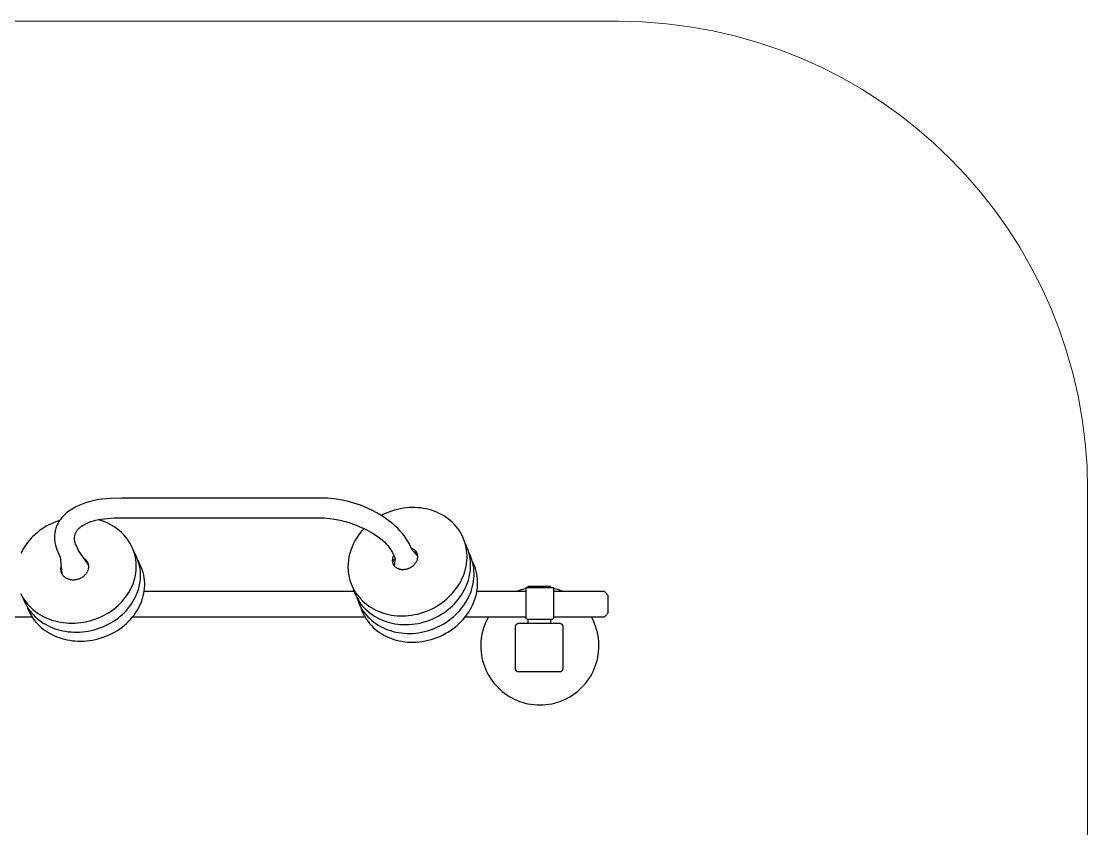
# Model space of a CAD drawing. Header units: millimetres. Extents: x -2168 to 1806, y -1792 to 1649.
# Drawn here: x -467 to 1806, y -71 to 1649 of the extents above; entities that cross this region are included whole.
import ezdxf

# ---------------------------------------------------------------- set-up
doc = ezdxf.new("R2010")
doc.units = ezdxf.units.MM
doc.layers.add('DIKOM_ЗОНА', color=80, linetype='Continuous')
doc.layers.add('DIKOM_ОБЪЕКТ', color=7, linetype='Continuous')

msp = doc.modelspace()

# ---------------------------------------------------------------- linework, layer by layer
at = {"layer": 'DIKOM_ЗОНА', "color": 3, "lineweight": 15}
msp.add_lwpolyline([(1806.2, -792.4), (1806.2, 649.5), (1804.9, 700.9), (1801.1, 751.6), (1794.7, 801.6), (1785.9, 850.9), (1774.7, 899.2), (1761.2, 946.6), (1745.5, 993.1), (1727.6, 1038.5), (1707.5, 1082.8), (1685.4, 1125.9), (1661.3, 1167.8), (1635.3, 1208.4), (1607.4, 1247.6), (1577.7, 1285.4), (1546.3, 1321.6), (1513.1, 1356.4), (1478.4, 1389.5), (1442.1, 1421), (1404.3, 1450.7), (1365.1, 1478.5), (1324.5, 1504.6), (1282.7, 1528.7), (1239.5, 1550.8), (1195.3, 1570.8), (1149.9, 1588.7), (1103.4, 1604.5), (1056, 1618), (1007.6, 1629.1), (958.4, 1637.9), (908.4, 1644.3), (857.6, 1648.2), (806.2, 1649.5), (-1167.8, 1649.5)], dxfattribs=at)
at = {"layer": 'DIKOM_ОБЪЕКТ'}
for points in [[(378.3, 509.1, -64.4), (366.9, 521.7, -64.4), (363, 530, -64.4), (360, 536.1, -64.4), (356.7, 541.9, -64.4), (353, 547.6, -64.4), (349, 553.2, -64.4), (344.8, 558.5, -64.4), (340.3, 563.7, -64.4), (335.5, 568.8, -64.4), (330.5, 573.6, -64.4), (325.2, 578.3, -64.4), (319.7, 582.8, -64.4), (314, 587.2, -64.4), (308.1, 591.3, -64.4), (295.9, 599.1, -64.4), (283, 606.1, -64.4), (269.7, 612.3, -64.4), (256, 617.8, -64.4), (242, 622.5, -64.4), (227.8, 626.3, -64.4), (213.7, 629.4, -64.4), (199.6, 631.6, -64.4), (185.7, 632.9, -64.4), (172.1, 633.3, -64.4), (-254, 633.3, -64.4), (-275.7, 632.6, -64.4), (-285.9, 631.8, -64.4), (-295.5, 630.6, -64.4), (-304.7, 629.2, -64.4), (-313.5, 627.4, -64.4), (-321.8, 625.4, -64.4), (-329.6, 623, -64.4), (-337, 620.5, -64.4), (-343.9, 617.6, -64.4), (-350.4, 614.6, -64.4), (-356.5, 611.3, -64.4), (-362, 607.8, -64.4), (-367.2, 604.1, -64.4), (-371.9, 600.3, -64.4), (-374.1, 598.2, -64.4), (-376.2, 596.2, -64.4), (-378.2, 594.1, -64.4), (-380.1, 592, -64.4), (-381.9, 589.8, -64.4), (-383.5, 587.6, -64.4), (-385.1, 585.4, -64.4), (-386.5, 583.1, -64.4), (-387.9, 580.8, -64.4), (-389.1, 578.5, -64.4), (-390.3, 576.1, -64.4), (-391.3, 573.8, -64.4), (-392.2, 571.3, -64.4), (-393.1, 568.9, -64.4), (-393.8, 566.4, -64.4), (-394.4, 564, -64.4), (-394.9, 561.5, -64.4), (-395.3, 558.9, -64.4), (-395.7, 556.4, -64.4), (-395.9, 553.9, -64.4), (-396, 551.3, -64.4), (-396, 548.7, -64.4), (-395.9, 546.1, -64.4), (-395.7, 543.5, -64.4), (-395.4, 540.9, -64.4), (-395, 538.3, -64.4), (-394, 533.1, -64.4), (-392.5, 527.8, -64.4), (-390.7, 522.6, -64.4), (-388.4, 517.4, -64.4), (-383.6, 507, -64.4), (-380.6, 472.3, -64.4)], [(-323.4, 490.8, -64.4), (-344.6, 521.3, -64.4), (-349.8, 532.5, -64.4), (-350.9, 535.1, -64.4), (-351.8, 537.7, -64.4), (-352.2, 539, -64.4), (-352.5, 540.3, -64.4), (-352.8, 541.6, -64.4), (-353, 542.9, -64.4), (-353.1, 544.2, -64.4), (-353.2, 545.5, -64.4), (-353.3, 546.8, -64.4), (-353.3, 548.1, -64.4), (-353.2, 549.4, -64.4), (-353.1, 550.7, -64.4), (-352.9, 552, -64.4), (-352.6, 553.3, -64.4), (-352.3, 554.5, -64.4), (-351.9, 555.8, -64.4), (-351.5, 557.1, -64.4), (-351, 558.3, -64.4), (-350.4, 559.5, -64.4), (-349.8, 560.8, -64.4), (-349.1, 562, -64.4), (-348.3, 563.2, -64.4), (-347.5, 564.4, -64.4), (-346.6, 565.5, -64.4), (-345.6, 566.7, -64.4), (-344.5, 567.8, -64.4), (-343.4, 569, -64.4), (-342.2, 570.1, -64.4), (-341, 571.2, -64.4), (-339.6, 572.2, -64.4), (-338.2, 573.3, -64.4), (-336.8, 574.3, -64.4), (-333.6, 576.3, -64.4), (-330, 578.2, -64.4), (-326.2, 580, -64.4), (-322.1, 581.7, -64.4), (-317.6, 583.3, -64.4), (-312.8, 584.7, -64.4), (-307.6, 586.1, -64.4), (-302.1, 587.3, -64.4), (-296.2, 588.3, -64.4), (-283.4, 590, -64.4), (-269, 591, -64.4), (-253.2, 591.4, -64.4), (169.6, 591.4, -64.4), (179.6, 591.1, -64.4), (190.1, 590, -64.4), (201.2, 588.4, -64.4), (212.6, 586.1, -64.4), (224.1, 583.1, -64.4), (235.7, 579.6, -64.4), (247.3, 575.5, -64.4), (258.6, 570.8, -64.4), (269.5, 565.6, -64.4), (280, 559.8, -64.4), (289.9, 553.6, -64.4), (294.5, 550.2, -64.4), (299, 546.8, -64.4), (303.2, 543.3, -64.4), (307.2, 539.6, -64.4), (311, 535.8, -64.4), (314.4, 531.9, -64.4), (317.6, 527.9, -64.4), (320.5, 523.8, -64.4), (323, 519.6, -64.4), (324.2, 517.4, -64.4), (325.2, 515.3, -64.4), (330, 505, -64.4), (327.9, 489.1, -64.4)], [(263.8, 568.3, -118.7), (258.5, 562.4, -117.4), (253.6, 556.2, -115.8), (249.2, 549.8, -114.1), (245.1, 543.3, -112.1), (241.5, 536.5, -110), (238.3, 529.6, -107.7), (235.6, 522.5, -105.2), (233.4, 515.3, -102.5), (231.6, 508.1, -99.7), (230.4, 500.7, -96.7), (229.7, 493.3, -93.6), (229.5, 485.9, -90.3), (229.8, 478.4, -86.9), (230.7, 471, -83.4), (232.1, 463.6, -79.7), (234.1, 456.2, -75.9), (236.1, 450.7, -73), (238.3, 445.4, -70.1), (240.7, 440.3, -67.2), (243.5, 435.4, -64.3), (246.5, 430.6, -61.5), (249.8, 426, -58.6), (253.3, 421.7, -55.8), (257, 417.5, -53), (261, 413.6, -50.3), (265.2, 409.9, -47.6), (269.5, 406.3, -45), (274.1, 403, -42.4), (278.9, 400, -39.8), (283.8, 397.1, -37.4), (288.9, 394.5, -34.9), (294.1, 392.1, -32.6), (299.5, 390, -30.3), (305, 388.1, -28.1), (310.6, 386.5, -26), (316.4, 385.1, -24), (322.2, 383.9, -22), (328.2, 383.1, -20.2), (334.2, 382.5, -18.4), (340.3, 382.1, -16.8), (346.4, 382.1, -15.3), (352.7, 382.3, -13.8), (358.9, 382.8, -12.5), (365.2, 383.6, -11.3), (371.5, 384.7, -10.3), (377.9, 386.1, -9.3), (384.2, 387.8, -8.5), (390.5, 389.7, -7.9), (396.8, 392, -7.4), (402.8, 394.5, -7), (408.7, 397.3, -6.8), (414.5, 400.3, -6.7), (420, 403.5, -6.8), (425.3, 406.9, -7), (430.5, 410.5, -7.4), (435.4, 414.3, -7.8), (440.2, 418.3, -8.5), (444.7, 422.5, -9.2), (449, 426.8, -10.1), (453, 431.3, -11.1), (456.9, 435.9, -12.2), (460.5, 440.7, -13.5), (463.9, 445.6, -14.8), (467, 450.6, -16.3), (469.9, 455.7, -17.9), (472.5, 460.9, -19.6), (474.8, 466.2, -21.4), (476.9, 471.6, -23.3), (478.7, 477, -25.3), (480.2, 482.6, -27.4), (481.4, 488.1, -29.5), (482.4, 493.7, -31.8), (483, 499.4, -34.2), (483.4, 505, -36.6), (483.4, 510.7, -39.1), (483.1, 516.4, -41.8), (482.5, 522, -44.4), (481.6, 527.7, -47.2), (480.3, 533.3, -50), (478.7, 538.9, -52.9), (476.8, 544.4, -55.8), (474.6, 549.7, -58.7), (472.1, 554.9, -61.6), (469.4, 559.8, -64.5), (466.4, 564.6, -67.4), (463.1, 569.1, -70.2), (459.6, 573.5, -73), (455.8, 577.6, -75.8), (451.9, 581.6, -78.6), (447.7, 585.3, -81.2), (443.3, 588.8, -83.9), (438.8, 592.1, -86.5), (434, 595.2, -89), (429.1, 598.1, -91.5), (424, 600.7, -93.9), (418.8, 603.1, -96.3), (413.4, 605.2, -98.5), (407.9, 607.1, -100.7), (402.3, 608.7, -102.8), (396.5, 610.1, -104.9), (390.7, 611.2, -106.8), (384.7, 612.1, -108.7), (378.7, 612.7, -110.4), (372.6, 613, -112.1), (366.4, 613.1, -113.6), (360.2, 612.9, -115), (354, 612.4, -116.3), (347.7, 611.6, -117.5), (341.3, 610.5, -118.6), (335, 609.1, -119.5), (328.7, 607.4, -120.3), (322.3, 605.4, -121), (316.7, 603.4, -121.5), (311.2, 601.1, -121.8), (305.9, 598.7, -122), (300.6, 596.1, -122.1)], [(-468.3, 430, -54.6), (-465.7, 425, -51.4), (-463, 420.2, -48.3), (-459.9, 415.5, -45.3), (-456.6, 411, -42.3), (-453, 406.7, -39.3), (-449.3, 402.6, -36.5), (-445.3, 398.7, -33.7), (-441.1, 395, -31), (-436.6, 391.5, -28.4), (-432, 388.2, -25.8), (-427.2, 385.1, -23.4), (-422.3, 382.2, -21.1), (-417.1, 379.6, -18.8), (-411.8, 377.1, -16.7), (-406.4, 375, -14.7), (-400.8, 373, -12.7), (-395.1, 371.3, -10.9), (-389.3, 369.9, -9.3), (-383.4, 368.7, -7.7), (-377.4, 367.7, -6.3), (-371.3, 367, -5), (-365.1, 366.6, -3.8), (-358.9, 366.5, -2.8), (-352.6, 366.6, -1.9), (-346.2, 367, -1.2), (-339.9, 367.7, -0.7), (-333.4, 368.7, -0.2), (-327, 370, 0), (-320.6, 371.5, 0.1), (-314.2, 373.4, 0), (-308, 375.5, -0.2), (-301.9, 377.9, -0.7), (-296, 380.5, -1.2), (-290.3, 383.3, -1.9), (-284.8, 386.3, -2.8), (-279.5, 389.6, -3.8), (-274.3, 393, -5), (-269.4, 396.7, -6.3), (-264.7, 400.5, -7.7), (-260.1, 404.5, -9.3), (-255.8, 408.6, -10.9), (-251.8, 413, -12.7), (-247.9, 417.4, -14.7), (-244.3, 422, -16.7), (-240.9, 426.8, -18.8), (-237.8, 431.6, -21.1), (-234.9, 436.6, -23.4), (-232.3, 441.7, -25.8), (-230, 446.8, -28.4), (-227.9, 452.1, -31), (-226.1, 457.4, -33.7), (-224.6, 462.8, -36.5), (-223.4, 468.2, -39.3), (-222.5, 473.7, -42.3), (-221.9, 479.3, -45.3), (-221.6, 484.9, -48.3), (-221.6, 490.4, -51.4), (-221.9, 496.1, -54.6), (-222.5, 501.7, -57.8), (-223.5, 507.3, -61.1), (-224.8, 512.9, -64.4), (-226.9, 519.6, -68.5), (-229.5, 526.2, -72.5), (-232.4, 532.4, -76.5), (-235.8, 538.5, -80.3), (-239.6, 544.2, -84.1), (-243.8, 549.7, -87.8), (-248.3, 554.9, -91.4), (-253.2, 559.8, -94.8), (-258.4, 564.3, -98.2), (-263.9, 568.6, -101.4), (-269.7, 572.6, -104.4), (-275.8, 576.2, -107.4), (-282.1, 579.5, -110.1), (-288.6, 582.4, -112.7), (-295.4, 585, -115.2), (-302.4, 587.2, -117.5)], [(-385.1, 585.4, -128.8), (-391.1, 583.4, -128.6), (-396.9, 581.1, -128.2), (-402.6, 578.6, -127.7), (-408.1, 575.9, -127), (-413.5, 573, -126.1), (-418.7, 569.9, -125.2), (-423.7, 566.6, -124.1), (-428.5, 563.1, -122.9), (-433.1, 559.4, -121.5), (-437.5, 555.6, -120), (-441.8, 551.6, -118.4), (-445.8, 547.5, -116.7), (-449.6, 543.2, -114.9), (-453.2, 538.8, -113), (-456.5, 534.3, -111), (-459.7, 529.6, -108.9), (-462.6, 524.9, -106.7), (-465.2, 520, -104.3), (-467.6, 515.1, -101.9)], [(241, 439.8, -77.1), (241.7, 437.6, -75.9), (243.6, 432.1, -73), (245.8, 426.8, -70.1), (248.3, 421.6, -67.2), (251, 416.7, -64.3), (254, 411.9, -61.5), (257.3, 407.4, -58.6), (260.8, 403, -55.8), (264.5, 398.9, -53), (268.5, 394.9, -50.3), (272.7, 391.2, -47.6), (277.1, 387.6, -45), (281.6, 384.3, -42.4), (286.4, 381.3, -39.8), (291.3, 378.4, -37.4), (296.4, 375.8, -34.9), (301.6, 373.4, -32.6), (307, 371.3, -30.3), (312.5, 369.4, -28.1), (318.1, 367.8, -26), (323.9, 366.4, -24), (329.7, 365.3, -22), (335.7, 364.4, -20.2), (341.7, 363.8, -18.4), (347.8, 363.5, -16.8), (353.9, 363.4, -15.3), (360.2, 363.6, -13.8), (366.4, 364.1, -12.5), (372.7, 364.9, -11.3), (379, 366, -10.3), (385.4, 367.4, -9.3), (391.7, 369.1, -8.5), (398, 371.1, -7.9), (404.3, 373.3, -7.4), (410.4, 375.8, -7), (416.3, 378.6, -6.8), (422, 381.6, -6.7), (427.5, 384.8, -6.8), (432.9, 388.2, -7), (438, 391.8, -7.4), (442.9, 395.6, -7.8), (447.7, 399.6, -8.5), (452.2, 403.8, -9.2), (456.5, 408.1, -10.1), (460.6, 412.6, -11.1), (464.4, 417.2, -12.2), (468, 422, -13.5), (471.4, 426.9, -14.8), (474.5, 431.9, -16.3), (477.4, 437, -17.9), (480, 442.2, -19.6), (482.3, 447.5, -21.4), (484.4, 452.9, -23.3), (486.2, 458.4, -25.3), (487.7, 463.9, -27.4), (488.9, 469.4, -29.5), (489.9, 475, -31.8), (490.5, 480.7, -34.2), (490.9, 486.3, -36.6), (490.9, 492, -39.1), (490.6, 497.7, -41.8), (490, 503.4, -44.4), (489.1, 509, -47.2), (487.8, 514.7, -50), (486.2, 520.2, -52.9), (484.8, 524.5, -55.2), (483.1, 528.7, -57.4), (481.3, 532.7, -59.7), (479.4, 536.7, -61.9)], [(327.2, 511.2, -76.8), (326.6, 510, -76.3), (326, 508.9, -75.7), (325.5, 507.7, -75.1), (325.1, 506.6, -74.5), (324.8, 505.4, -73.9), (324.5, 504.3, -73.2), (324.3, 503.1, -72.5), (324.2, 501.9, -71.8), (324.1, 500.7, -71), (324.1, 499.6, -70.3), (324.2, 498.4, -69.5), (324.3, 497.2, -68.7), (324.6, 496.1, -67.9), (324.9, 495, -67), (325.2, 493.8, -66.2), (325.7, 492.7, -65.3), (326.2, 491.7, -64.5), (326.8, 490.7, -63.7), (327.4, 489.8, -62.9), (328.1, 488.9, -62.1), (328.8, 488.1, -61.3), (329.6, 487.3, -60.5), (330.4, 486.5, -59.7), (331.3, 485.8, -59), (332.2, 485.2, -58.3), (333.1, 484.5, -57.6), (334.1, 484, -56.9), (335.2, 483.5, -56.2), (336.3, 483, -55.5), (337.4, 482.6, -54.9), (338.5, 482.2, -54.3), (339.7, 481.9, -53.7), (340.8, 481.6, -53.1), (342.1, 481.4, -52.6), (343.3, 481.2, -52.1), (344.6, 481.1, -51.6), (345.8, 481.1, -51.1), (347.1, 481.1, -50.7), (348.4, 481.1, -50.3), (349.7, 481.2, -50), (351.1, 481.4, -49.6), (352.4, 481.6, -49.3), (353.7, 481.9, -49.1), (355.1, 482.2, -48.8), (356.4, 482.6, -48.7), (357.7, 483.1, -48.5), (359.1, 483.6, -48.4), (360.4, 484.1, -48.3), (361.7, 484.7, -48.3), (363, 485.4, -48.3), (364.2, 486.1, -48.4), (365.3, 486.9, -48.5), (366.5, 487.6, -48.6), (367.6, 488.4, -48.8), (368.6, 489.3, -49), (369.6, 490.2, -49.3), (370.6, 491.1, -49.5), (371.5, 492, -49.9), (372.3, 493, -50.2), (373.1, 494, -50.6), (373.8, 495, -51), (374.5, 496, -51.4), (375.2, 497.1, -51.9), (375.8, 498.2, -52.4), (376.3, 499.2, -52.9), (376.8, 500.3, -53.5), (377.2, 501.4, -54.1), (377.5, 502.5, -54.7), (377.8, 503.7, -55.3), (378, 504.8, -56), (378.2, 505.9, -56.6), (378.3, 507, -57.3), (378.4, 508.1, -58.1), (378.3, 509.3, -58.8), (378.3, 510.4, -59.5), (378.1, 511.5, -60.3), (377.9, 512.6, -61.1), (377.6, 513.6, -61.9), (377.2, 514.7, -62.7), (376.8, 515.7, -63.5), (376.3, 516.7, -64.3), (375.8, 517.5, -65), (375.3, 518.4, -65.7), (374.7, 519.2, -66.4), (374.1, 519.9, -67.1), (373.4, 520.7, -67.8), (372.7, 521.4, -68.5), (372, 522, -69.2), (371.2, 522.6, -69.8), (370.4, 523.2, -70.5), (369.6, 523.8, -71.1), (368.7, 524.3, -71.7), (367.8, 524.8, -72.3), (366.9, 525.2, -72.9), (365.9, 525.6, -73.5), (364.9, 526, -74.1)], [(-463.3, 420.7, -60.7), (-461.4, 415.6, -57.5), (-459.2, 410.6, -54.4), (-456.7, 405.8, -51.4), (-454, 401.1, -48.3), (-451.1, 396.6, -45.4), (-447.9, 392.2, -42.5), (-444.5, 388.1, -39.7), (-440.9, 384.1, -36.9), (-437.1, 380.3, -34.2), (-433.1, 376.6, -31.6), (-428.9, 373.2, -29), (-424.5, 370, -26.6), (-419.9, 366.9, -24.2), (-415.2, 364.1, -21.9), (-410.3, 361.5, -19.7), (-405.2, 359, -17.6), (-400, 356.8, -15.6), (-394.7, 354.8, -13.7), (-389.3, 353.1, -11.9), (-383.8, 351.5, -10.2), (-378.1, 350.2, -8.6), (-372.4, 349.2, -7.2), (-366.6, 348.3, -5.9), (-360.6, 347.8, -4.6), (-354.7, 347.4, -3.6), (-348.6, 347.3, -2.6), (-342.5, 347.5, -1.8), (-336.4, 348, -1.1), (-330.2, 348.7, -0.6), (-324.1, 349.6, -0.2), (-317.8, 350.9, 0), (-311.6, 352.4, 0.1), (-305.3, 354.3, 0), (-299, 356.4, -0.2), (-293, 358.7, -0.7), (-287.1, 361.3, -1.2), (-281.4, 364.1, -1.9), (-275.9, 367.2, -2.8), (-270.6, 370.4, -3.8), (-265.4, 373.9, -5), (-260.5, 377.5, -6.3), (-255.7, 381.3, -7.7), (-251.2, 385.3, -9.3), (-246.9, 389.5, -10.9), (-242.8, 393.8, -12.7), (-239, 398.3, -14.7), (-235.4, 402.9, -16.7), (-232, 407.6, -18.8), (-228.9, 412.5, -21.1), (-226, 417.5, -23.4), (-223.4, 422.5, -25.8), (-221.1, 427.7, -28.4), (-219, 432.9, -31), (-217.2, 438.3, -33.7), (-215.7, 443.7, -36.5), (-214.5, 449.1, -39.3), (-213.6, 454.6, -42.3), (-212.9, 460.1, -45.3), (-212.6, 465.7, -48.3), (-212.6, 471.3, -51.4), (-213, 476.9, -54.6), (-213.6, 482.5, -57.8), (-214.6, 488.1, -61.1), (-215.9, 493.7, -64.4), (-218, 500.4, -68.5), (-220.5, 506.9, -72.4), (-223.4, 513.1, -76.3), (-226.7, 519, -80.2)], [(-382, 488.4, -72.4), (-382.4, 487, -71.4), (-382.7, 485.5, -70.5), (-382.9, 484.1, -69.6), (-383, 482.6, -68.6), (-382.9, 481.1, -67.6), (-382.8, 479.6, -66.5), (-382.6, 478.1, -65.5), (-382.3, 476.6, -64.4), (-381.9, 475.4, -63.5), (-381.5, 474.2, -62.7), (-380.9, 473.1, -61.8), (-380.4, 472, -60.9), (-379.7, 470.9, -60.1), (-379, 469.9, -59.3), (-378.3, 468.9, -58.5), (-377.5, 467.9, -57.7), (-376.6, 467, -56.9), (-375.7, 466.2, -56.1), (-374.7, 465.3, -55.4), (-373.7, 464.6, -54.7), (-372.6, 463.8, -54), (-371.5, 463.2, -53.4), (-370.3, 462.6, -52.7), (-369.1, 462, -52.1), (-367.9, 461.5, -51.6), (-366.6, 461, -51), (-365.3, 460.6, -50.5), (-364, 460.2, -50), (-362.7, 459.9, -49.6), (-361.3, 459.7, -49.1), (-359.9, 459.5, -48.8), (-358.5, 459.3, -48.4), (-357, 459.3, -48.1), (-355.5, 459.2, -47.8), (-354.1, 459.3, -47.6), (-352.6, 459.4, -47.4), (-351.1, 459.6, -47.2), (-349.6, 459.8, -47.1), (-348.1, 460.1, -47.1), (-346.6, 460.5, -47), (-345.1, 460.9, -47.1), (-343.6, 461.4, -47.1), (-342.2, 462, -47.2), (-340.8, 462.6, -47.4), (-339.4, 463.2, -47.6), (-338.1, 463.9, -47.8), (-336.9, 464.6, -48.1), (-335.7, 465.4, -48.4), (-334.5, 466.3, -48.8), (-333.4, 467.1, -49.1), (-332.3, 468, -49.6), (-331.3, 469, -50), (-330.3, 470, -50.5), (-329.4, 471, -51), (-328.5, 472, -51.6), (-327.7, 473.1, -52.1), (-327, 474.2, -52.7), (-326.3, 475.3, -53.4), (-325.7, 476.4, -54), (-325.1, 477.6, -54.7), (-324.6, 478.8, -55.4), (-324.2, 480, -56.1), (-323.8, 481.2, -56.9), (-323.5, 482.4, -57.7), (-323.3, 483.6, -58.5), (-323.1, 484.8, -59.3), (-323, 486.1, -60.1), (-323, 487.3, -60.9), (-323.1, 488.6, -61.8), (-323.2, 489.8, -62.7), (-323.4, 491.1, -63.5), (-323.7, 492.3, -64.4), (-324, 493.3, -65.2), (-324.3, 494.3, -65.9), (-324.7, 495.2, -66.6), (-325.1, 496.2, -67.3), (-325.6, 497, -68), (-326.1, 497.9, -68.6), (-326.7, 498.8, -69.3), (-327.3, 499.6, -70), (-327.9, 500.4, -70.6), (-328.6, 501.1, -71.3), (-329.3, 501.9, -71.9), (-330, 502.6, -72.5), (-330.8, 503.2, -73.1), (-331.6, 503.9, -73.7), (-332.4, 504.5, -74.2), (-333.3, 505.1, -74.8)], [(248.5, 421.1, -77.1), (249.2, 418.9, -75.9), (251.1, 413.4, -73), (253.3, 408.1, -70.1), (255.8, 402.9, -67.2), (258.5, 398, -64.3), (261.5, 393.2, -61.5), (264.8, 388.7, -58.6), (268.3, 384.3, -55.8), (272.1, 380.2, -53), (276, 376.2, -50.3), (280.2, 372.5, -47.6), (284.6, 369, -45), (289.1, 365.7, -42.4), (293.9, 362.6, -39.8), (298.8, 359.7, -37.4), (303.9, 357.1, -34.9), (309.1, 354.8, -32.6), (314.5, 352.6, -30.3), (320, 350.7, -28.1), (325.6, 349.1, -26), (331.4, 347.7, -24), (337.2, 346.6, -22), (343.2, 345.7, -20.2), (349.2, 345.1, -18.4), (355.3, 344.8, -16.8), (361.5, 344.7, -15.3), (367.7, 344.9, -13.8), (373.9, 345.4, -12.5), (380.2, 346.2, -11.3), (386.6, 347.3, -10.3), (392.9, 348.7, -9.3), (399.2, 350.4, -8.5), (405.6, 352.4, -7.9), (411.8, 354.6, -7.4), (417.9, 357.2, -7), (423.8, 359.9, -6.8), (429.5, 362.9, -6.7), (435, 366.1, -6.8), (440.4, 369.5, -7), (445.5, 373.1, -7.4), (450.4, 376.9, -7.8), (455.2, 380.9, -8.5), (459.7, 385.1, -9.2), (464, 389.4, -10.1), (468.1, 393.9, -11.1), (471.9, 398.5, -12.2), (475.5, 403.3, -13.5), (478.9, 408.2, -14.8), (482, 413.2, -16.3), (484.9, 418.3, -17.9), (487.5, 423.5, -19.6), (489.8, 428.8, -21.4), (491.9, 434.2, -23.3), (493.7, 439.7, -25.3), (495.2, 445.2, -27.4), (496.4, 450.8, -29.5), (497.4, 456.4, -31.8), (498, 462, -34.2), (498.4, 467.7, -36.6), (498.4, 473.3, -39.1), (498.1, 479, -41.8), (497.5, 484.7, -44.4), (496.6, 490.3, -47.2), (495.3, 496, -50), (493.7, 501.6, -52.9), (492.3, 505.8, -55.1), (490.7, 509.8, -57.4), (488.9, 513.8, -59.6), (487, 517.7, -61.8)], [(330, 504.8, -78.7), (329.2, 503.8, -78.4), (328.4, 502.7, -78.1), (327.6, 501.7, -77.7), (326.9, 500.6, -77.3), (326.2, 499.5, -76.9), (325.6, 498.4, -76.5), (325.1, 497.2, -76), (324.6, 496.1, -75.6)], [(376.8, 515.6, -72), (375.2, 516.4, -72.8), (373.6, 517.1, -73.6), (371.9, 517.7, -74.4), (370.1, 518.2, -75.1)], [(-454.4, 401.7, -60.7), (-452.5, 396.5, -57.6), (-450.3, 391.5, -54.5), (-447.8, 386.7, -51.4), (-445.2, 382, -48.4), (-442.2, 377.5, -45.4), (-439, 373.2, -42.5), (-435.7, 369, -39.7), (-432, 365, -36.9), (-428.2, 361.2, -34.2), (-424.2, 357.6, -31.6), (-420, 354.1, -29.1), (-415.6, 350.9, -26.6), (-411, 347.8, -24.2), (-406.3, 345, -21.9), (-401.4, 342.3, -19.7), (-396.3, 339.9, -17.6), (-391.2, 337.7, -15.6), (-385.9, 335.7, -13.7), (-380.4, 334, -11.9), (-374.9, 332.4, -10.2), (-369.2, 331.1, -8.7), (-363.5, 330, -7.2), (-357.7, 329.2, -5.9), (-351.7, 328.6, -4.7), (-345.8, 328.3, -3.6), (-339.7, 328.2, -2.6), (-333.6, 328.4, -1.8), (-327.5, 328.8, -1.1), (-321.3, 329.5, -0.6), (-315.1, 330.5, -0.2), (-308.9, 331.7, 0), (-302.7, 333.3, 0.1), (-296.3, 335.1, 0), (-290.1, 337.2, -0.2), (-284.1, 339.6, -0.7), (-278.2, 342.2, -1.2), (-272.5, 345, -1.9), (-267, 348, -2.8), (-261.6, 351.3, -3.8), (-256.5, 354.7, -5), (-251.6, 358.4, -6.3), (-246.8, 362.2, -7.7), (-242.3, 366.2, -9.3), (-238, 370.4, -10.9), (-233.9, 374.7, -12.7), (-230.1, 379.2, -14.7), (-226.5, 383.8, -16.7), (-223.1, 388.5, -18.8), (-220, 393.4, -21.1), (-217.1, 398.3, -23.4), (-214.5, 403.4, -25.8), (-212.1, 408.6, -28.4), (-210.1, 413.8, -31), (-208.3, 419.1, -33.7), (-206.8, 424.5, -36.5), (-205.6, 430, -39.3), (-204.6, 435.5, -42.3), (-204, 441, -45.3), (-203.7, 446.6, -48.3), (-203.7, 452.2, -51.4), (-204, 457.8, -54.6), (-204.7, 463.4, -57.8), (-205.7, 469, -61.1), (-207, 474.6, -64.4), (-209.1, 481.3, -68.5), (-211.6, 487.7, -72.4), (-214.5, 493.9, -76.3), (-217.8, 499.9, -80.1)], [(256.1, 402.4, -77.1), (256.7, 400.2, -75.9), (258.6, 394.7, -73), (260.8, 389.4, -70.1), (263.3, 384.3, -67.2), (266, 379.3, -64.3), (269.1, 374.6, -61.5), (272.3, 370, -58.6), (275.8, 365.6, -55.8), (279.6, 361.5, -53), (283.5, 357.5, -50.3), (287.7, 353.8, -47.6), (292.1, 350.3, -45), (296.6, 347, -42.4), (301.4, 343.9, -39.8), (306.3, 341.1, -37.4), (311.4, 338.4, -34.9), (316.6, 336.1, -32.6), (322, 333.9, -30.3), (327.5, 332, -28.1), (333.1, 330.4, -26), (338.9, 329, -24), (344.7, 327.9, -22), (350.7, 327, -20.2), (356.7, 326.4, -18.4), (362.8, 326.1, -16.8), (369, 326, -15.3), (375.2, 326.3, -13.8), (381.4, 326.8, -12.5), (387.7, 327.6, -11.3), (394.1, 328.6, -10.3), (400.4, 330, -9.3), (406.7, 331.7, -8.5), (413.1, 333.7, -7.9), (419.3, 336, -7.4), (425.4, 338.5, -7), (431.3, 341.2, -6.8), (437, 344.2, -6.7), (442.5, 347.4, -6.8), (447.9, 350.8, -7), (453, 354.5, -7.3), (458, 358.3, -7.8), (462.7, 362.3, -8.5), (467.2, 366.4, -9.2), (471.5, 370.8, -10.1), (475.6, 375.2, -11.1), (479.4, 379.9, -12.2), (483, 384.6, -13.5), (486.4, 389.5, -14.8), (489.5, 394.5, -16.3), (492.4, 399.6, -17.9), (495, 404.9, -19.6), (497.3, 410.2, -21.4), (499.4, 415.5, -23.3), (501.2, 421, -25.3), (502.7, 426.5, -27.4), (504, 432.1, -29.5), (504.9, 437.7, -31.8), (505.5, 443.3, -34.2), (505.9, 449, -36.6), (505.9, 454.6, -39.1), (505.6, 460.3, -41.8), (505, 466, -44.4), (504.1, 471.7, -47.2), (502.8, 477.3, -50), (501.3, 482.9, -52.9), (499.8, 487.1, -55.1), (498.2, 491.1, -57.3), (496.4, 495.1, -59.5), (494.5, 499, -61.8)], [(244.2, 434.2, -64.4), (-204.8, 434.2, -64.4)], [(608.4, 434.2, -64.4), (504.3, 434.2, -64.4)], [(608.4, 440.5, -64.4), (603.6, 439.2, -64.4), (598.9, 437.7, -64.4), (594.3, 436.1, -64.4), (589.7, 434.2, -64.4)], [(662, 441.8, -64.4), (662, 444.7, -64.4), (612.6, 444.7, -64.4), (612.6, 441.8, -64.4)], [(687.3, 434.2, -64.4), (682.7, 436.1, -64.4), (678, 437.8, -64.4), (673.2, 439.2, -64.4), (668.3, 440.5, -64.4)], [(668.3, 379.9, -64.4), (776.2, 379.9, -64.4), (784.2, 388.8, -64.4), (784.2, 425.5, -64.4), (776.2, 434.2, -64.4), (668.3, 434.2, -64.4)], [(-917.7, 379.9, -64.4), (-443.8, 379.9, -64.4)], [(-229.5, 379.9, -64.4), (265.7, 379.9, -64.4)], [(479.5, 379.9, -64.4), (608.4, 379.9, -64.4)], [(528.8, 379.9, -64.4), (525.2, 373, -64.4), (521.9, 365.7, -64.4), (519.2, 358.3, -64.4), (516.9, 350.6, -64.4), (515, 342.8, -64.4), (513.7, 334.7, -64.4), (512.9, 326.5, -64.4), (512.6, 318.2, -64.4), (512.8, 311.7, -64.4), (513.3, 305.3, -64.4), (514.1, 299, -64.4), (515.2, 292.8, -64.4), (516.6, 286.8, -64.4), (518.3, 280.8, -64.4), (520.3, 274.9, -64.4), (522.5, 269.2, -64.4), (525.1, 263.6, -64.4), (527.8, 258.2, -64.4), (530.9, 252.9, -64.4), (534.1, 247.8, -64.4), (537.7, 242.9, -64.4), (541.4, 238.1, -64.4), (545.4, 233.6, -64.4), (549.5, 229.2, -64.4), (553.9, 225, -64.4), (558.5, 221.1, -64.4), (563.2, 217.3, -64.4), (568.2, 213.8, -64.4), (573.3, 210.5, -64.4), (578.6, 207.5, -64.4), (584, 204.7, -64.4), (589.6, 202.2, -64.4), (595.3, 199.9, -64.4), (601.1, 197.9, -64.4), (607.1, 196.2, -64.4), (613.2, 194.8, -64.4), (619.4, 193.7, -64.4), (625.7, 192.9, -64.4), (632.1, 192.4, -64.4), (638.5, 192.3, -64.4), (645, 192.4, -64.4), (651.4, 192.9, -64.4), (657.7, 193.7, -64.4), (663.9, 194.8, -64.4), (670, 196.2, -64.4), (676, 197.9, -64.4), (681.8, 199.9, -64.4), (687.5, 202.2, -64.4), (693.1, 204.7, -64.4), (698.5, 207.5, -64.4), (703.8, 210.5, -64.4), (708.9, 213.8, -64.4), (713.9, 217.3, -64.4), (718.6, 221.1, -64.4), (723.2, 225, -64.4), (727.6, 229.2, -64.4), (731.7, 233.6, -64.4), (735.7, 238.1, -64.4), (739.4, 242.9, -64.4), (742.9, 247.8, -64.4), (746.2, 252.9, -64.4), (749.3, 258.2, -64.4), (752, 263.6, -64.4), (754.6, 269.2, -64.4), (756.8, 274.9, -64.4), (758.8, 280.8, -64.4), (760.5, 286.8, -64.4), (761.9, 292.8, -64.4), (763, 299, -64.4), (763.8, 305.3, -64.4), (764.3, 311.7, -64.4), (764.5, 318.2, -64.4), (764.2, 326.5, -64.4), (763.4, 334.7, -64.4), (762.1, 342.8, -64.4), (760.2, 350.6, -64.4), (757.9, 358.3, -64.4), (755.2, 365.7, -64.4), (751.9, 373, -64.4), (748.3, 379.9, -64.4)], [(612.6, 375, -64.4), (612.6, 365.7, -64.4)], [(662, 365.7, -64.4), (662, 375, -64.4)]]:
    msp.add_polyline3d(points, dxfattribs=at)
for points in [[(668.3, 441.8, -64.4), (608.4, 441.8, -64.4), (608.4, 378, -64.4), (611.4, 375, -64.4), (665.3, 375, -64.4), (668.3, 378, -64.4)], [(681.1, 365.7, -64.4), (593, 365.7, -64.4), (592.6, 365.6, -64.4), (592.3, 365.6, -64.4), (591.9, 365.6, -64.4), (591.6, 365.5, -64.4), (591.2, 365.4, -64.4), (590.9, 365.3, -64.4), (590.6, 365.2, -64.4), (590.2, 365.1, -64.4), (589.9, 365, -64.4), (589.6, 364.8, -64.4), (589.3, 364.6, -64.4), (589.1, 364.5, -64.4), (588.8, 364.3, -64.4), (588.5, 364.1, -64.4), (588.3, 363.8, -64.4), (588, 363.6, -64.4), (587.8, 363.4, -64.4), (587.6, 363.1, -64.4), (587.4, 362.8, -64.4), (587.2, 362.6, -64.4), (587, 362.3, -64.4), (586.8, 362, -64.4), (586.7, 361.7, -64.4), (586.5, 361.4, -64.4), (586.4, 361.1, -64.4), (586.3, 360.7, -64.4), (586.2, 360.4, -64.4), (586.1, 360.1, -64.4), (586, 359.7, -64.4), (586, 359.4, -64.4), (586, 359, -64.4), (586, 358.7, -64.4), (586, 270.2, -64.4), (586, 269.8, -64.4), (586, 269.5, -64.4), (586, 269.1, -64.4), (586.1, 268.8, -64.4), (586.2, 268.4, -64.4), (586.3, 268.1, -64.4), (586.4, 267.8, -64.4), (586.5, 267.5, -64.4), (586.7, 267.1, -64.4), (586.8, 266.8, -64.4), (587, 266.6, -64.4), (587.2, 266.3, -64.4), (587.4, 266, -64.4), (587.6, 265.7, -64.4), (587.8, 265.5, -64.4), (588, 265.2, -64.4), (588.3, 265, -64.4), (588.5, 264.8, -64.4), (588.8, 264.6, -64.4), (589.1, 264.4, -64.4), (589.3, 264.2, -64.4), (589.6, 264, -64.4), (589.9, 263.9, -64.4), (590.2, 263.7, -64.4), (590.6, 263.6, -64.4), (590.9, 263.5, -64.4), (591.2, 263.4, -64.4), (591.6, 263.3, -64.4), (591.9, 263.3, -64.4), (592.3, 263.2, -64.4), (592.6, 263.2, -64.4), (593, 263.2, -64.4), (681.1, 263.2, -64.4), (681.5, 263.2, -64.4), (681.8, 263.2, -64.4), (682.2, 263.3, -64.4), (682.5, 263.3, -64.4), (682.9, 263.4, -64.4), (683.2, 263.5, -64.4), (683.5, 263.6, -64.4), (683.8, 263.7, -64.4), (684.2, 263.9, -64.4), (684.5, 264, -64.4), (684.7, 264.2, -64.4), (685, 264.4, -64.4), (685.3, 264.6, -64.4), (685.6, 264.8, -64.4), (685.8, 265, -64.4), (686.1, 265.2, -64.4), (686.3, 265.5, -64.4), (686.5, 265.7, -64.4), (686.7, 266, -64.4), (686.9, 266.3, -64.4), (687.1, 266.6, -64.4), (687.3, 266.8, -64.4), (687.4, 267.1, -64.4), (687.6, 267.5, -64.4), (687.7, 267.8, -64.4), (687.8, 268.1, -64.4), (687.9, 268.4, -64.4), (688, 268.8, -64.4), (688, 269.1, -64.4), (688.1, 269.5, -64.4), (688.1, 269.8, -64.4), (688.1, 270.2, -64.4), (688.1, 358.7, -64.4), (688.1, 359, -64.4), (688.1, 359.4, -64.4), (688, 359.7, -64.4), (688, 360.1, -64.4), (687.9, 360.4, -64.4), (687.8, 360.7, -64.4), (687.7, 361.1, -64.4), (687.6, 361.4, -64.4), (687.4, 361.7, -64.4), (687.3, 362, -64.4), (687.1, 362.3, -64.4), (686.9, 362.6, -64.4), (686.7, 362.8, -64.4), (686.5, 363.1, -64.4), (686.3, 363.4, -64.4), (686.1, 363.6, -64.4), (685.8, 363.8, -64.4), (685.6, 364.1, -64.4), (685.3, 364.3, -64.4), (685, 364.5, -64.4), (684.7, 364.6, -64.4), (684.5, 364.8, -64.4), (684.2, 365, -64.4), (683.8, 365.1, -64.4), (683.5, 365.2, -64.4), (683.2, 365.3, -64.4), (682.9, 365.4, -64.4), (682.5, 365.5, -64.4), (682.2, 365.6, -64.4), (681.8, 365.6, -64.4), (681.5, 365.6, -64.4)]]:
    msp.add_polyline3d(points, close=True, dxfattribs=at)

doc.saveas('drawing.dxf')
